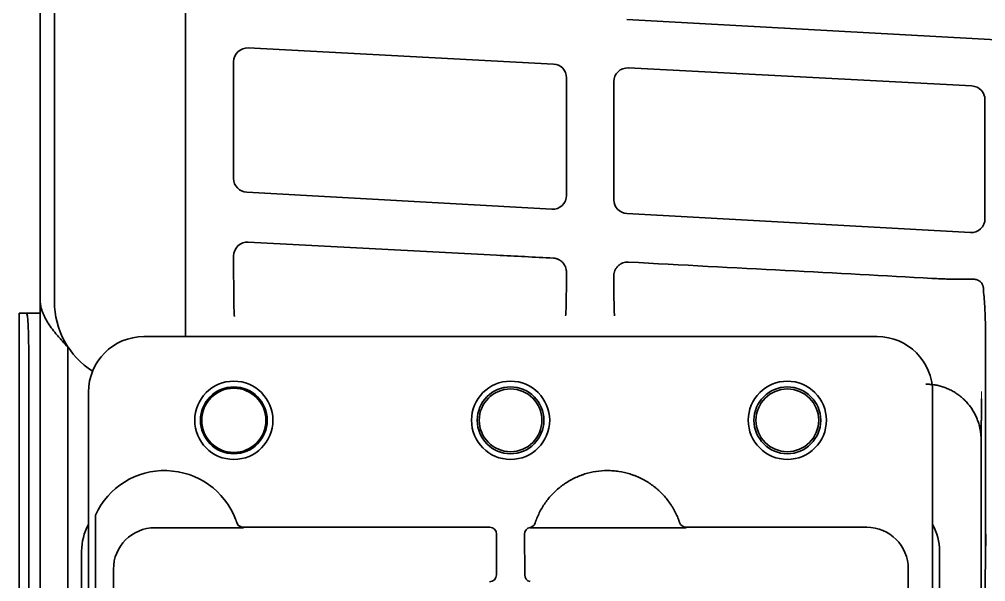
# Model space of a CAD drawing. Extents: x 5997 to 10491, y -672 to 3220.
# Drawn here: x 8371.6 to 8441.4, y 3063.1 to 3103.7 of the extents above; entities that cross this region are included whole.
import ezdxf

# ---------------------------------------------------------------- set-up
doc = ezdxf.new("R2010")
doc.units = 0
doc.header["$LTSCALE"] = 5
doc.layers.add('1', color=7, linetype='CONTINUOUS', true_color=0xffffff)

msp = doc.modelspace()

# ---------------------------------------------------------------- linework, layer by layer
at = {"layer": '1', "color": 7, "linetype": 'Continuous', "lineweight": 35}
for p, q in [((8374.114, 3083.359), (8374.114, 3145.296)), ((8373.073, 3144.329), (8373.073, 3087.533)), ((8373.075, 3087.518), (8373.075, 3144.328)), ((8383.583, 3080.826), (8383.583, 3136.576)), ((8415.475, 3103.739), (8699.86, 3087.886)), ((8410.167, 3100.513), (8388.112, 3101.672)), ((8387.059, 3100.673), (8387.059, 3092.248)), ((8440.41, 3098.925), (8415.583, 3100.229)), ((8411.113, 3091.017), (8411.113, 3099.516)), ((8414.529, 3099.231), (8414.529, 3090.716)), ((8441.356, 3089.331), (8441.356, 3097.928)), ((8388.004, 3091.249), (8410.059, 3090.02)), ((8415.475, 3089.718), (8440.302, 3088.334)), ((8373.073, 3087.533), (8373.075, 3087.518)), ((8373.073, 3087.463), (8373.073, 3083.526)), ((8373.078, 3087.497), (8373.074, 3087.472)), ((8373.078, 3083.666), (8373.078, 3087.486)), ((8406.058, 3086.709), (8388.112, 3087.651)), ((8387.059, 3086.653), (8387.059, 3085.981)), ((8373.073, 2263.526), (8373.073, 3083.526)), ((8371.573, 3082.526), (8371.573, 2246.526)), ((8371.576, 3082.526), (8371.573, 3082.526)), ((8371.576, 3082.526), (8372.094, 3082.526)), ((8372.094, 3082.526), (8373.073, 3082.526)), ((8441.384, 3081.704), (8441.384, 3064.106)), ((8433.573, 3080.826), (8380.572, 3080.826)), ((8375.073, 3080.108), (8375.073, 3039.375)), ((8372.251, 2249.526), (8372.251, 3079.526)), ((8376.573, 3076.827), (8376.573, 2999.826)), ((8437.573, 2999.826), (8437.573, 3076.827)), ((8441.073, 3073.403), (8441.073, 3073.396)), ((8441.073, 3046.253), (8441.073, 3073.396)), ((8377.073, 3062.208), (8377.073, 3067.944)), ((8419.294, 3067.383), (8419.287, 3067.404)), ((8387.774, 3067.024), (8381.375, 3067.024)), ((8405.566, 3067.063), (8387.76, 3067.063)), ((8406.051, 3063.616), (8406.066, 3066.563)), ((8408.079, 3066.563), (8408.094, 3063.616)), ((8419.774, 3067.024), (8408.599, 3067.024)), ((8432.81, 3067.063), (8419.761, 3067.063)), ((8440.973, 3040.526), (8441.427, 3066.561)), ((8376.073, 3065.327), (8376.073, 3041.278)), ((8438.073, 3011.326), (8438.073, 3065.327)), ((8378.375, 3064.024), (8378.375, 3060.428)), ((8435.81, 3039.832), (8435.81, 3064.064))]:
    msp.add_line(p, q, dxfattribs=at)
at = {"layer": '1', "color": 51, "linetype": 'Continuous', "lineweight": 13}
for p, q in [((8373.073, 3087.533), (8373.073, 3087.533)), ((8373.074, 3087.463), (8373.073, 3087.463)), ((8441.073, 3073.403), (8441.077, 3073.417))]:
    msp.add_line(p, q, dxfattribs=at)
at = {"layer": '1', "color": 7, "linetype": 'Continuous', "lineweight": 35}
for centre, radius in [((8387.073, 3074.782), 2.825), ((8407.073, 3074.782), 2.825), ((8427.073, 3074.782), 2.825), ((8387.073, 3074.782), 2.411), ((8387.073, 3074.782), 2.32), ((8407.073, 3074.782), 2.411), ((8407.073, 3074.782), 2.267), ((8427.073, 3074.782), 2.411), ((8427.073, 3074.782), 2.267)]:
    msp.add_circle(centre, radius, dxfattribs=at)
msp.add_arc((8382.073, 3065.652), 5.5, 21.10696, 155.38002, dxfattribs=at)
at = {"layer": '1', "color": 7, "linetype": 'Continuous', "lineweight": 35, "extrusion": (0, 0, -1)}
for centre, major_axis, ratio, start_param, end_param in [((8388.058, 3100.674), (-0.829, -0.56), 0.999069, 0.594221, 2.218099), ((8410.112, 3099.515), (-0.996, -0.091), 0.99936, 1.71631, 3.232194), ((8415.529, 3099.231), (-0.829, -0.56), 0.999069, 0.594221, 2.218099), ((8440.356, 3097.927), (-0.996, -0.091), 0.99936, 1.71631, 3.232194), ((8388.058, 3092.247), (0.821, -0.571), 0.999112, 1.017308, 2.533193), ((8410.112, 3091.018), (0.996, -0.089), 0.999321, 6.194725, 7.818603), ((8415.529, 3090.716), (0.821, -0.571), 0.999112, 1.017308, 2.533193), ((8440.356, 3089.332), (0.996, -0.089), 0.999321, 6.194725, 7.818603), ((8388.058, 3086.653), (-0.829, -0.56), 0.999069, 0.594221, 2.218099), ((8402.472, 3086.703), (68.448, -3.585), 0.002827, 4.764653, 4.824887), ((8387.123, 3085.981), (0, -3.7), 0.017454, 0.052356, 1.570818), ((8402.472, 3086.703), (68.448, -3.585), 0.002827, 4.904975, 5.249826), ((8411.048, 3086.017), (0, -3.7), 0.017473, 4.854413, 6.230773), ((8414.594, 3086.025), (0, -3.7), 0.017454, 0.052356, 1.34729), ((8380.12, 3083.374), (-4.251, -4.251), 0.997946, 6.0701, 7.067214)]:
    msp.add_ellipse(centre, major_axis=major_axis, ratio=ratio, start_param=start_param, end_param=end_param, dxfattribs=at)
at = {"layer": '1', "color": 7, "linetype": 'Continuous', "lineweight": 35}
for centre, major_axis, ratio, start_param, end_param in [((8372.406, 3087.533), (0, -2), 0.333523, 1.55335, 1.570793), ((8356.612, 3087.533), (16.463, -0.034), 0.121466, 6.270991, 6.300279), ((8372.406, 3087.533), (0.026, -2), 0.333349, 1.531552, 1.548995), ((8375.074, 3191.841), (-1.998, -104.324), 0.000761, 6.278374, 6.306074), ((8372.094, 3079.526), (0, -3), 0.052336, 1.570796, 3.141593), ((8380.573, 3076.826), (2.829, -2.829), 0.999695, 2.356347, 3.926839), ((8433.572, 3076.826), (-2.829, -2.829), 0.999695, 2.356347, 3.926839), ((8380.073, 3065.326), (-2.829, 2.829), 0.999695, 0.279915, 0.785246), ((8382.065, 3065.65), (-5.228, -1.734), 0.999252, 3.138522, 3.145428), ((8387.76, 3067.563), (0.474, 0.159), 0.999831, 3.141593, 4.388346), ((8408.379, 3067.543), (-0.473, 0.161), 0.999761, 2.10121, 3.149501), ((8419.761, 3067.563), (0.475, 0.157), 0.999831, 3.145682, 4.39242), ((8434.072, 3065.326), (2.829, 2.829), 0.999695, 5.497939, 6.003271), ((8381.376, 3064.023), (-2.122, 2.122), 0.999695, 5.497939, 7.068431), ((8382.072, 3065.152), (-5.684, -1.924), 0.999938, 3.132345, 3.139281), ((8405.566, 3066.563), (-0.224, -0.448), 0.999239, 2.03449, 3.605134), ((8408.579, 3066.563), (0.224, -0.448), 0.999239, 2.880101, 4.248696), ((8408.599, 3066.524), (0.224, -0.447), 0.99981, 2.678052, 2.916971), ((8432.809, 3064.063), (-2.122, -2.122), 0.999543, 2.356347, 3.926839), ((8405.551, 3063.619), (-0.447, -0.224), 0.99981, 1.107255, 2.677899), ((8408.594, 3063.619), (0.447, -0.224), 0.99981, 3.605286, 4.952817)]:
    msp.add_ellipse(centre, major_axis=major_axis, ratio=ratio, start_param=start_param, end_param=end_param, dxfattribs=at)
for points, degree in [([(8373.077, 3087.552), (8373.078, 3087.531), (8373.078, 3087.509), (8373.078, 3087.488)], 3), ([(8441.073, 3073.403), (8441.073, 3073.513), (8441.063, 3073.733), (8441.022, 3074.061), (8440.954, 3074.384), (8440.859, 3074.701), (8440.739, 3075.008), (8440.593, 3075.305), (8440.424, 3075.589), (8440.231, 3075.857), (8440.017, 3076.109), (8439.783, 3076.343), (8439.531, 3076.556), (8439.262, 3076.748), (8438.977, 3076.917), (8438.68, 3077.062), (8438.372, 3077.182), (8438.055, 3077.276), (8437.731, 3077.344), (8437.403, 3077.385), (8437.182, 3077.394), (8437.072, 3077.394)], 3), ([(8408.853, 3067.385), (8408.848, 3067.371), (8408.843, 3067.357), (8408.838, 3067.342)], 3), ([(8419.294, 3067.383), (8419.299, 3067.367)], 1)]:
    msp.add_open_spline(points, degree=degree, dxfattribs=at)
for points, degree, knots in [([(8411.112, 3085.494), (8411.112, 3085.525), (8411.11, 3085.557), (8411.104, 3085.621), (8411.1, 3085.652), (8411.082, 3085.745), (8411.065, 3085.805), (8411.03, 3085.893), (8411.016, 3085.922), (8410.988, 3085.978), (8410.972, 3086.006), (8410.921, 3086.085), (8410.883, 3086.135), (8410.795, 3086.227), (8410.748, 3086.269), (8410.683, 3086.315), (8410.67, 3086.324), (8410.643, 3086.341), (8410.603, 3086.366), (8410.533, 3086.403), (8410.475, 3086.426), (8410.431, 3086.442), (8410.416, 3086.447), (8410.385, 3086.456), (8410.37, 3086.46), (8410.293, 3086.48), (8410.23, 3086.489), (8410.167, 3086.492)], 3, [0, 0, 0, 0, 0.0625, 0.0625, 0.125, 0.125, 0.25, 0.25, 0.3125, 0.3125, 0.375, 0.375, 0.5, 0.5, 0.625, 0.625, 0.65625, 0.65625, 0.6875, 0.75, 0.8125, 0.8125, 0.84375, 0.84375, 0.875, 0.875, 1, 1, 1, 1]), ([(8414.531, 3085.205), (8414.531, 3085.239), (8414.532, 3085.273), (8414.538, 3085.324), (8414.54, 3085.341), (8414.545, 3085.375), (8414.548, 3085.391), (8414.565, 3085.474), (8414.585, 3085.539), (8414.625, 3085.631), (8414.64, 3085.662), (8414.664, 3085.707), (8414.673, 3085.721), (8414.691, 3085.75), (8414.719, 3085.793), (8414.75, 3085.833), (8414.794, 3085.885), (8414.818, 3085.909), (8414.891, 3085.979), (8414.944, 3086.021), (8415.016, 3086.065), (8415.031, 3086.074), (8415.06, 3086.09), (8415.076, 3086.098), (8415.121, 3086.121), (8415.152, 3086.134), (8415.247, 3086.169), (8415.312, 3086.186), (8415.414, 3086.202), (8415.447, 3086.205), (8415.515, 3086.208), (8415.549, 3086.208), (8415.583, 3086.206)], 3, [0, 0, 0, 0, 0.0625, 0.0625, 0.09375, 0.09375, 0.125, 0.125, 0.25, 0.25, 0.3125, 0.3125, 0.34375, 0.34375, 0.375, 0.4375, 0.4375, 0.5, 0.5, 0.625, 0.625, 0.65625, 0.65625, 0.6875, 0.6875, 0.75, 0.75, 0.875, 0.875, 0.9375, 0.9375, 1, 1, 1, 1]), ([(8437.522, 3085.034), (8437.685, 3085.025), (8437.846, 3085.017), (8438.045, 3085.008), (8438.085, 3085.006), (8438.164, 3085.003), (8438.282, 3084.998), (8438.398, 3084.994), (8438.625, 3084.985), (8438.771, 3084.981), (8438.949, 3084.976), (8438.984, 3084.976), (8439.054, 3084.974), (8439.158, 3084.972), (8439.257, 3084.97), (8439.354, 3084.969), (8439.386, 3084.968), (8439.449, 3084.967), (8439.542, 3084.967), (8439.63, 3084.966), (8439.799, 3084.966), (8439.904, 3084.967), (8440.049, 3084.969), (8440.096, 3084.97), (8440.163, 3084.971), (8440.185, 3084.972), (8440.227, 3084.973), (8440.247, 3084.974), (8440.347, 3084.978), (8440.417, 3084.982), (8440.478, 3084.986)], 3, [0, 0, 0, 0, 0.125, 0.125, 0.15625, 0.15625, 0.1875, 0.25, 0.25, 0.375, 0.375, 0.40625, 0.40625, 0.4375, 0.5, 0.5, 0.53125, 0.53125, 0.5625, 0.625, 0.625, 0.75, 0.75, 0.8125, 0.8125, 0.84375, 0.84375, 0.875, 0.875, 1, 1, 1, 1]), ([(8441.238, 3084.356), (8441.236, 3084.379), (8441.233, 3084.402), (8441.224, 3084.448), (8441.212, 3084.492), (8441.196, 3084.535), (8441.178, 3084.577), (8441.168, 3084.598), (8441.133, 3084.659), (8441.106, 3084.696), (8441.061, 3084.747), (8441.045, 3084.763), (8441.02, 3084.786), (8441.011, 3084.793), (8440.993, 3084.808), (8440.985, 3084.815), (8440.939, 3084.849), (8440.901, 3084.873), (8440.841, 3084.903), (8440.82, 3084.913), (8440.779, 3084.929), (8440.758, 3084.937), (8440.695, 3084.957), (8440.652, 3084.966), (8440.588, 3084.977), (8440.566, 3084.98), (8440.523, 3084.984), (8440.501, 3084.986), (8440.479, 3084.986)], 3, [0, 0, 0, 0, 0.0625, 0.0625, 0.125, 0.1875, 0.1875, 0.25, 0.25, 0.375, 0.375, 0.4375, 0.4375, 0.46875, 0.46875, 0.5, 0.5, 0.625, 0.625, 0.6875, 0.6875, 0.75, 0.75, 0.875, 0.875, 0.9375, 0.9375, 1, 1, 1, 1]), ([(8441.384, 3081.704), (8441.385, 3081.925), (8441.379, 3082.146), (8441.361, 3082.588), (8441.348, 3082.809), (8441.319, 3083.251), (8441.302, 3083.472), (8441.269, 3083.914), (8441.252, 3084.134), (8441.238, 3084.356)], 3, [0, 0, 0, 0, 0.25, 0.25, 0.5, 0.5, 0.75, 0.75, 1, 1, 1, 1]), ([(8375.073, 3080.062), (8374.943, 3080.206), (8374.813, 3080.349), (8374.621, 3080.565), (8374.557, 3080.637), (8374.463, 3080.746), (8374.431, 3080.782), (8374.369, 3080.855), (8374.338, 3080.891), (8374.187, 3081.072), (8374.071, 3081.216), (8373.854, 3081.504), (8373.752, 3081.649), (8373.565, 3081.94), (8373.482, 3082.084), (8373.337, 3082.372), (8373.275, 3082.515), (8373.2, 3082.732), (8373.178, 3082.804), (8373.154, 3082.895), (8373.15, 3082.913), (8373.141, 3082.949), (8373.128, 3083.004), (8373.117, 3083.058), (8373.086, 3083.239), (8373.073, 3083.382), (8373.073, 3083.526)], 3, [0, 0, 0, 0, 0.125, 0.125, 0.1875, 0.1875, 0.21875, 0.21875, 0.25, 0.25, 0.375, 0.375, 0.5, 0.5, 0.625, 0.625, 0.75, 0.75, 0.8125, 0.8125, 0.828125, 0.828125, 0.84375, 0.875, 0.875, 1, 1, 1, 1]), ([(8441.102, 3076.336), (8441.101, 3075.877), (8441.097, 3075.378), (8441.094, 3074.935), (8441.089, 3074.417), (8441.086, 3074.189), (8441.083, 3073.908), (8441.081, 3073.728), (8441.077, 3073.417)], 2, [0, 0, 0, 0.386749, 0.386749, 0.693374, 0.693374, 0.846687, 0.846687, 1, 1, 1]), ([(8419.204, 3067.633), (8419.104, 3067.892), (8418.985, 3068.142), (8418.83, 3068.413), (8418.812, 3068.443), (8418.777, 3068.503), (8418.759, 3068.532), (8418.704, 3068.621), (8418.666, 3068.679), (8418.55, 3068.85), (8418.468, 3068.961), (8418.213, 3069.284), (8418.027, 3069.485), (8417.775, 3069.72), (8417.698, 3069.79), (8417.619, 3069.857), (8417.566, 3069.901), (8417.539, 3069.923), (8417.403, 3070.032), (8417.292, 3070.114), (8416.952, 3070.347), (8416.715, 3070.484), (8416.344, 3070.664), (8416.218, 3070.719), (8416.057, 3070.782), (8416.025, 3070.795), (8415.96, 3070.819), (8415.927, 3070.831), (8415.829, 3070.865), (8415.763, 3070.887), (8415.433, 3070.989), (8415.166, 3071.05), (8414.759, 3071.111), (8414.622, 3071.127), (8414.416, 3071.142), (8414.313, 3071.148), (8414.209, 3071.151), (8414.14, 3071.152), (8414.105, 3071.152), (8413.793, 3071.152), (8413.519, 3071.131), (8412.977, 3071.049), (8412.709, 3070.988), (8412.412, 3070.896), (8412.379, 3070.885), (8412.313, 3070.863), (8412.28, 3070.852), (8412.182, 3070.817), (8412.117, 3070.793), (8411.924, 3070.717), (8411.798, 3070.662), (8411.428, 3070.482), (8411.191, 3070.345), (8410.907, 3070.15), (8410.822, 3070.09), (8410.74, 3070.027), (8410.685, 3069.985), (8410.657, 3069.963), (8410.522, 3069.855), (8410.418, 3069.764), (8410.116, 3069.483), (8409.931, 3069.281), (8409.675, 3068.958), (8409.594, 3068.847), (8409.497, 3068.704), (8409.478, 3068.675), (8409.44, 3068.616), (8409.421, 3068.587), (8409.366, 3068.499), (8409.331, 3068.439), (8409.159, 3068.138), (8409.04, 3067.888), (8408.94, 3067.629)], 3, [0, 0, 0, 0, 0.0625, 0.0625, 0.070313, 0.070313, 0.078125, 0.078125, 0.09375, 0.09375, 0.125, 0.125, 0.1875, 0.1875, 0.203125, 0.210938, 0.210938, 0.21875, 0.21875, 0.25, 0.25, 0.3125, 0.3125, 0.34375, 0.34375, 0.351563, 0.351563, 0.359375, 0.359375, 0.375, 0.375, 0.4375, 0.4375, 0.46875, 0.46875, 0.484375, 0.492188, 0.492188, 0.5, 0.5, 0.5625, 0.5625, 0.625, 0.625, 0.632812, 0.632812, 0.640625, 0.640625, 0.65625, 0.65625, 0.6875, 0.6875, 0.75, 0.75, 0.765625, 0.773437, 0.773437, 0.78125, 0.78125, 0.8125, 0.8125, 0.875, 0.875, 0.90625, 0.90625, 0.914062, 0.914062, 0.921875, 0.921875, 0.9375, 0.9375, 1, 1, 1, 1]), ([(8387.287, 3067.404), (8387.286, 3067.404), (8387.286, 3067.406), (8387.284, 3067.412), (8387.282, 3067.416), (8387.278, 3067.428), (8387.276, 3067.435), (8387.27, 3067.452), (8387.267, 3067.461), (8387.26, 3067.482), (8387.255, 3067.494), (8387.247, 3067.519), (8387.242, 3067.532), (8387.234, 3067.553), (8387.232, 3067.56), (8387.226, 3067.574), (8387.224, 3067.581), (8387.215, 3067.603), (8387.21, 3067.618), (8387.204, 3067.633)], 3, [0, 0, 0, 0, 0.125, 0.125, 0.25, 0.25, 0.375, 0.375, 0.5, 0.5, 0.625, 0.625, 0.75, 0.75, 0.8125, 0.8125, 0.875, 0.875, 1, 1, 1, 1]), ([(8387.774, 3067.024), (8387.747, 3067.024), (8387.695, 3067.028), (8387.645, 3067.04), (8387.607, 3067.052), (8387.595, 3067.057), (8387.571, 3067.067), (8387.559, 3067.072), (8387.524, 3067.09), (8387.502, 3067.103), (8387.47, 3067.126), (8387.46, 3067.134), (8387.44, 3067.151), (8387.43, 3067.16), (8387.402, 3067.188), (8387.385, 3067.207), (8387.355, 3067.25), (8387.341, 3067.272), (8387.317, 3067.319), (8387.307, 3067.343), (8387.298, 3067.368)], 3, [0, 0, 0, 0, 0.125, 0.25, 0.25, 0.3125, 0.3125, 0.375, 0.375, 0.5, 0.5, 0.5625, 0.5625, 0.625, 0.625, 0.75, 0.75, 0.875, 0.875, 1, 1, 1, 1]), ([(8408.838, 3067.342), (8408.825, 3067.301), (8408.807, 3067.263), (8408.778, 3067.218), (8408.772, 3067.209), (8408.76, 3067.192), (8408.753, 3067.183), (8408.733, 3067.159), (8408.704, 3067.128), (8408.671, 3067.101), (8408.645, 3067.083), (8408.636, 3067.077), (8408.618, 3067.065), (8408.609, 3067.06), (8408.562, 3067.035), (8408.522, 3067.02), (8408.481, 3067.01)], 3, [0, 0, 0, 0, 0.25, 0.25, 0.3125, 0.3125, 0.375, 0.375, 0.5, 0.625, 0.625, 0.6875, 0.6875, 0.75, 0.75, 1, 1, 1, 1]), ([(8408.94, 3067.629), (8408.934, 3067.614), (8408.929, 3067.598), (8408.92, 3067.576), (8408.917, 3067.568), (8408.912, 3067.553), (8408.909, 3067.546), (8408.901, 3067.524), (8408.896, 3067.511), (8408.889, 3067.491), (8408.887, 3067.485), (8408.883, 3067.472), (8408.881, 3067.466), (8408.875, 3067.449), (8408.871, 3067.439), (8408.867, 3067.425), (8408.865, 3067.421), (8408.862, 3067.413), (8408.861, 3067.41), (8408.858, 3067.4), (8408.856, 3067.395), (8408.854, 3067.389), (8408.854, 3067.388), (8408.853, 3067.386), (8408.853, 3067.385), (8408.853, 3067.385)], 3, [0, 0, 0, 0, 0.125, 0.125, 0.1875, 0.1875, 0.25, 0.25, 0.375, 0.375, 0.4375, 0.4375, 0.5, 0.5, 0.625, 0.625, 0.6875, 0.6875, 0.75, 0.75, 0.875, 0.875, 0.9375, 0.9375, 1, 1, 1, 1]), ([(8419.287, 3067.404), (8419.286, 3067.404), (8419.286, 3067.406), (8419.284, 3067.41), (8419.284, 3067.412), (8419.282, 3067.417), (8419.281, 3067.419), (8419.278, 3067.428), (8419.276, 3067.435), (8419.272, 3067.447), (8419.27, 3067.452), (8419.267, 3067.461), (8419.265, 3067.466), (8419.26, 3067.482), (8419.256, 3067.494), (8419.249, 3067.512), (8419.247, 3067.519), (8419.242, 3067.532), (8419.239, 3067.539), (8419.232, 3067.559), (8419.227, 3067.574), (8419.218, 3067.596), (8419.215, 3067.603), (8419.21, 3067.618), (8419.207, 3067.626), (8419.204, 3067.633)], 3, [0, 0, 0, 0, 0.125, 0.125, 0.1875, 0.1875, 0.25, 0.25, 0.375, 0.375, 0.4375, 0.4375, 0.5, 0.5, 0.625, 0.625, 0.6875, 0.6875, 0.75, 0.75, 0.875, 0.875, 0.9375, 0.9375, 1, 1, 1, 1]), ([(8408.481, 3067.01), (8408.48, 3067.016), (8408.48, 3067.022), (8408.48, 3067.037), (8408.479, 3067.045), (8408.479, 3067.053)], 3, [0, 0, 0, 0, 0.441588, 0.441588, 1, 1, 1, 1])]:
    msp.add_open_spline(points, degree=degree, knots=knots, dxfattribs=at)
at = {"layer": '1', "color": 51, "linetype": 'Continuous', "lineweight": 13}
msp.add_open_spline([(8441.103, 3076.859), (8441.103, 3076.605), (8441.102, 3076.336)], degree=2, dxfattribs=at)

doc.saveas('drawing.dxf')
